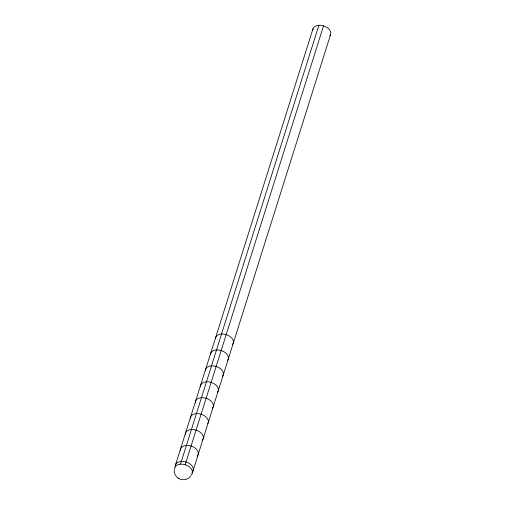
<?xml version="1.0" encoding="UTF-8"?>
<svg xmlns="http://www.w3.org/2000/svg" width="505" height="505" viewBox="0 0 505 505"><rect width="100%" height="100%" fill="white"/><g stroke="black" fill="none" stroke-linecap="round" stroke-linejoin="round"><path stroke-width="0.76" d="M174.187 469.991C173.991 473.229 175.645 476.518 178.398 478.254M175.469 464.947L312.961 28.873M180.5 464.152L318.882 25.269M185.158 464.751L323.535 25.869A9.26 5.991 17.5 0 1 329.91 35.735M192.279 473.229L330.661 34.34M191.01 475.798C188.296 479.901 182.16 481.012 178.177 478.115M215.446 338.659A9.26 5.991 17.5 0 1 226.568 334.746A9.26 5.991 17.5 0 1 232.565 344.486M312.816 30.451A9.26 5.991 17.5 0 1 323.535 25.869M227.862 359.964A9.26 5.991 17.5 0 1 227.547 360.4M210.427 354.579A9.26 5.991 17.5 0 1 220.78 350.419A9.26 5.991 17.5 0 1 228.108 359.497M185.36 434.691A9.26 5.991 17.5 0 1 196.464 430.235A9.26 5.991 17.5 0 1 202.082 440.385M190.379 418.778A9.26 5.991 17.5 0 1 200.706 414.081A9.26 5.991 17.5 0 1 207.789 423.626M195.397 402.864A9.26 5.991 17.5 0 1 206.116 398.281A9.26 5.991 17.5 0 1 212.491 408.147M200.397 386.407A9.26 5.991 17.5 0 1 211.519 382.493A9.26 5.991 17.5 0 1 217.51 392.233M175.412 467.074A9.26 5.991 17.5 0 1 185.266 461.728A9.26 5.991 17.5 0 1 192.733 471.367M192.418 471.809A9.26 5.991 17.5 0 1 192.045 472.213M180.342 450.605A9.26 5.991 17.5 0 1 190.675 445.915A9.26 5.991 17.5 0 1 197.752 455.453M197.436 455.889A9.26 5.991 17.5 0 1 197.064 456.299M205.409 370.493A9.26 5.991 17.5 0 1 216.538 366.573A9.26 5.991 17.5 0 1 222.528 376.313M174.44 469.334A9.26 5.991 17.5 0 1 185.537 464.878A9.26 5.991 17.5 0 1 191.155 475.022"/></g></svg>
